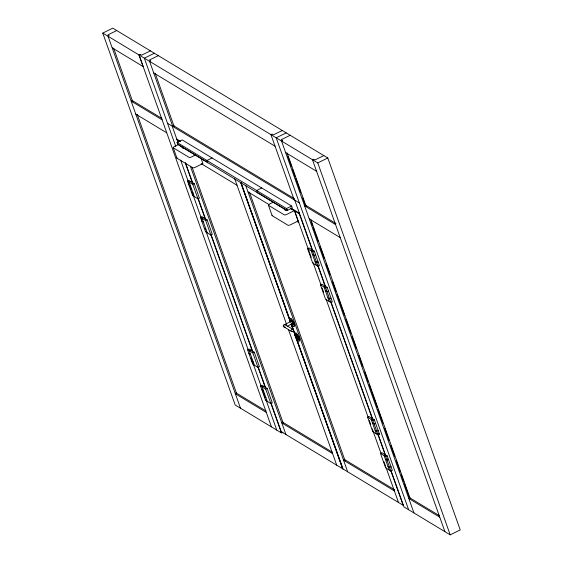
<?xml version="1.0" encoding="UTF-8"?>
<svg xmlns="http://www.w3.org/2000/svg" width="563" height="563" viewBox="0 0 563 563"><rect width="100%" height="100%" fill="white"/><g stroke="black" fill="none" stroke-linecap="round" stroke-linejoin="round"><path stroke-width="0.84" d="M298.101 339.144L297.313 339.074L295.849 334.788L296.94 336.167L297.883 339.637L298.39 339.39L297.503 339.383L298.158 339.215M296.335 334.767L298.073 339.102M297.18 337.138L297.75 336.702M297.165 337.216L297.75 336.857M291.233 321.339L283.822 324.985L283.161 325.942A0.95 0.781 35 0 0 283.33 326.42L291.606 331.551M282.957 432.159L281.416 432.919L235.207 405.015L102.769 33.083L112.79 28.15L327.793 157.985L460.231 529.917L450.21 534.85L404.002 506.946L391.046 470.562M116.745 30.536L107.871 34.906L109.208 35.715L108.061 36.278L240.5 408.21M140.194 54.428L139.033 54.977L271.472 426.909M150.384 50.853L141.51 55.223L140.173 54.414M154.361 53.253L144.339 58.186L175.776 146.464M158.316 55.646L149.441 60.009L150.743 60.797L149.596 61.36L172.785 126.485L173.932 125.922M207.641 162.454L177.739 144.36L177.049 142.439L182.173 139.92L291.62 206.016L292.303 207.937L287.186 210.456L257.298 192.405M178.935 144.311L174.263 146.612A1.907 0.718 -19.6 0 0 173.376 147.879L189.027 157.33A1.907 0.718 -19.6 0 0 191.427 156.978L195.319 155.064M212.061 157.971L206.945 160.49L207.782 162.855M282.281 130.503L273.386 134.86L272.091 134.071L270.944 134.641L294.132 199.759M187.542 181.173L188.971 180.47L194.249 183.651L199.401 198.127L197.965 198.83L192.694 195.642L187.542 181.173L192.813 184.354L197.965 198.83M286.222 132.882L276.201 137.808L408.639 509.747M190.618 181.462L189.189 182.166L194.341 196.642M290.191 135.282L281.317 139.645L282.654 140.454L281.514 141.017L413.953 512.956M192.813 184.354L194.249 183.651M281.493 141.01L282.64 140.447M323.838 155.599L314.963 159.962L313.626 159.16L312.479 159.723L444.918 531.655M200.421 217.353L201.857 216.649L207.128 219.83L212.279 234.307L210.851 235.01L205.579 231.822L200.421 217.353L205.699 220.541L210.851 235.01M261.732 187.965L256.608 190.484L257.453 192.849M203.503 217.642L202.075 218.345L207.226 232.822M102.769 33.083L317.771 162.918L327.793 157.985M205.699 220.541L207.128 219.83M273.344 202.18L269.445 204.095A1.907 0.718 -19.6 0 0 268.558 205.361L284.209 214.813A1.907 0.718 -19.6 0 0 286.609 214.461L294.4 210.625L298.101 221.02L290.311 224.848A1.907 0.718 -19.6 0 1 287.911 225.2L272.26 215.749A1.907 0.718 -19.6 0 1 272.203 215.193M177.049 142.439L286.504 208.535L291.62 206.016M307.574 248.67L309.003 247.966L314.281 251.154L319.432 265.623L318.004 266.327L312.725 263.146L307.574 248.67L312.852 251.858L318.004 266.327M312.634 250.155L311.198 250.859L316.357 265.335M312.852 251.858L314.281 251.154M315.569 254.772L314.14 255.475L312.486 254.476M320.46 284.85L321.888 284.146L327.166 287.334L332.318 301.803L330.882 302.507L325.611 299.326L320.46 284.85L325.731 288.038L330.882 302.507M325.513 286.335L324.084 287.039L329.235 301.515M325.731 288.038L327.166 287.334M328.454 290.951L327.019 291.655L325.372 290.656M331.03 298.186L329.594 298.89L327.947 297.897M287.376 326.195L292.415 323.711M247.565 349.736L248.994 349.032L254.265 352.213L259.423 366.689L257.988 367.393L252.717 364.205L247.565 349.736L252.836 352.917L257.988 367.393M250.641 350.024L249.212 350.728L254.363 365.204M252.836 352.917L254.265 352.213M295.772 334.915L296.37 334.57M295.758 335.048L296.68 334.598M295.765 335.161L296.764 334.675M295.786 335.288L296.997 334.943L295.842 335.499M295.8 335.351L296.814 334.718M295.864 335.576L297.039 335.013M297.137 335.154L295.92 335.738L297.18 335.231M295.983 335.907L296.553 335.625M296.659 335.59L297.229 335.309M296.054 336.069L296.588 335.703M296.096 336.153L296.666 335.872M296.131 336.238L296.708 335.956M296.173 336.322L296.75 336.041M296.87 335.998L297.44 335.717M296.222 336.407L296.835 336.202M296.94 336.167L297.482 335.801L296.307 336.561M296.356 336.639L297.581 336.055M296.398 336.716L297.609 336.132M296.497 336.85L297.665 336.294M296.553 337.012L297.686 336.364M297.144 336.794L297.721 336.512M297.173 336.92L297.736 336.575M297.158 337.251L297.728 336.97M296.856 337.87L297.433 337.589M297.18 338.771L297.736 338.44M297.222 338.87L297.771 338.539M297.264 338.968L297.813 338.637M297.285 339.025L297.883 338.792M297.968 338.933L297.341 339.116A4.476 1.217 63.8 0 0 297.538 339.461M297.419 339.257L298.397 338.842M297.637 339.552L298.235 339.299M236.495 393.178L235.348 393.741L266.313 412.44M260.444 385.915L261.879 385.212L267.151 388.393L272.302 402.869L270.873 403.572L265.595 400.384L260.444 385.915L265.722 389.103L270.873 403.572M263.526 386.204L262.091 386.908L267.249 401.384M265.722 389.103L267.151 388.393M282.95 422.363L281.803 422.933L332.578 453.588M367.597 417.232L369.025 416.529L374.304 419.716L379.455 434.186L378.026 434.889L372.748 431.701L367.597 417.232L372.868 420.42L378.026 434.889M372.657 418.717L371.221 419.421L376.38 433.897M372.868 420.42L374.304 419.716M375.591 423.334L374.163 424.038L372.509 423.038M378.167 430.568L376.738 431.272L375.085 430.28M344.711 459.661L343.564 460.224L394.339 490.887M380.482 453.412L381.911 452.708L387.189 455.896L392.341 470.365L390.905 471.069L385.634 467.888L380.482 453.412L385.754 456.6L390.905 471.069M385.535 454.897L384.107 455.601L389.258 470.077M385.754 456.6L387.189 455.896M391.053 466.748L389.617 467.452L387.97 466.46M409.941 497.917L408.794 498.48L439.766 517.186M283.822 324.985L283.97 324.921A2.604 2.132 35 0 1 285.005 324.767L292.971 329.278M283.766 326.821L284.751 327.117A2.604 2.132 35 0 0 285.117 327.117M112.185 47.855L143.171 66.568L139.047 54.991M153.72 72.937L275.068 146.218M285.617 152.587L316.603 171.3M161.785 118.357L132.291 100.552L131.151 101.115L162.116 119.813M335.97 223.546L305.744 205.291L304.597 205.854L335.569 224.553M173.313 125.542L294.393 198.669M167.535 123.311L299.389 202.933M135.789 114.134L166.754 132.84M309.235 218.88L340.207 237.579M176.803 139.131L180.561 141.404M290.74 207.937L299.396 213.166M290.67 208.373L294.4 210.625M179.731 141.58L177.472 140.215L177.162 139.35L178.077 141.883M290.93 208.732L299.326 213.806M201.195 163.636L237.037 185.276M248.037 191.92L268.945 204.545M297.32 221.681L298.812 222.582M317.046 261.345L318.144 262.006L316.716 262.71L315.069 261.718M188.83 184.791L190.477 185.783M191.406 192.025L193.053 193.025M201.709 220.97L203.363 221.963M204.292 228.205L205.938 229.204M248.853 353.353L250.5 354.345M378.357 433.524L379.455 434.186M251.429 360.587L253.076 361.587M387.372 458.845L388.477 459.514L387.041 460.217L385.395 459.218M261.732 389.533L263.385 390.525M264.307 396.767L265.961 397.767M235.918 392.826L265.989 410.983M439.436 515.729L409.392 497.586L404.396 483.54M282.38 422.018L332.24 452.131M344.134 459.309L394.74 489.873M280.902 431.469L403.488 505.497M285.99 325.062L286.426 325.463A0.95 0.781 35 0 1 286.553 325.695M317.771 162.918L450.21 534.85M287.081 152.883L306.251 206.727M310.677 219.148L410.082 498.304M287.827 156.19L291.627 166.852M292.5 169.308L295.132 176.691M295.716 178.33L300.677 192.272M302.725 198.014L305.062 204.573M311.114 221.583L312.585 225.714M313.176 227.368L318.179 241.414M319.939 246.369L324.358 258.769M326.125 263.723L329.946 274.47M332.592 281.908L336.125 291.824M337.012 294.301L344.662 315.787M345.837 319.094L350.84 333.141M352.016 336.449L356.428 348.842M358.786 355.45L362.607 366.196M364.669 371.981L368.202 381.897M369.082 384.374L371.144 390.159M371.728 391.813L377.323 407.513M377.914 409.167L382.91 423.214M384.677 428.176L389.089 440.569M390.856 445.523L394.684 456.269M396.155 460.4L400.272 471.97M401.159 474.447L403.805 481.886M294.759 200.139L312.718 250.584M318.264 266.165L325.674 286.968M330.945 301.775L372.819 419.372M378.09 434.172L385.5 454.981M299.016 212.934L312.296 250.239M317.609 265.145L325.273 286.673M330.875 302.401L372.15 418.33M377.759 434.059L385.423 455.587M390.729 470.492L403.115 505.271M294.688 211.005L311.205 257.375M312.972 262.344L321.227 285.525M322.113 288.01L323.584 292.155M326.237 299.607L368.111 417.183M369.286 420.498L370.764 424.636M372.234 428.781L381.081 453.623M384.029 461.899L385.507 466.037M386.098 467.698L398.477 502.47M286.504 208.535L287.186 210.456M285.962 209.753L286.103 210.147L178.992 145.155M268.417 205.214L272.119 215.608M249.465 192.187L344.999 460.471M245.665 185.297L347.688 471.801M241.034 182.503L290.276 320.783M291.451 324.098L294.695 333.205M296.173 337.343L343.05 469M240.668 182.313L290.198 321.403M240.936 183.095L290.17 321.374M234.687 178.661L286.595 324.415M288.369 329.383L336.723 465.179M201.209 158.738L202.912 163.537L195.122 167.366A1.907 0.718 -19.6 0 1 192.722 167.718L177.071 158.266A1.907 0.718 -19.6 0 1 177.021 157.71M192.117 167.302L283.224 423.165M190.378 166.212L285.927 434.509M155.149 73.162L174.009 126.126M185.452 162.587L192.82 183.285M198.12 198.162L205.784 219.69M211.09 234.595L252.674 351.375M258.276 367.104L265.652 387.808M270.958 402.714L281.275 431.694M172.165 126.105L177.999 142.488M185.368 163.186L192.483 183.172M197.782 198.056L205.439 219.556M210.724 234.398L252.597 351.981M257.854 366.759L265.272 387.583M270.578 402.489L281.416 432.919M180.624 160.075L189.027 183.679M189.766 185.755L191.244 189.893M192.56 193.602L201.857 219.718M205.988 231.316L248.22 349.904M251.119 358.054L261.176 386.288M262.921 391.186L264.413 395.388M265.87 399.47L276.778 430.118M173.235 147.731L176.93 158.126M113.635 48.137L132.805 101.98M137.231 114.409L236.629 393.565M289.994 318.904A4.476 1.217 63.8 0 1 293.309 321.705A4.476 1.217 63.8 0 1 293.64 326.223M292.563 325.161A4.476 1.217 63.8 0 1 292.091 324.499M290.219 320.453A4.476 1.217 63.8 0 1 290.128 320.087M292.429 321.283A2.407 0.654 63.8 0 1 292.676 321.705M293.006 322.381A2.407 0.654 63.8 0 1 293.182 322.831M290.367 322.289A4.476 1.217 63.8 0 1 290.761 318.862A4.476 1.217 63.8 0 1 294.069 325.513A4.476 1.217 63.8 0 1 291.198 323.957M290.811 321.79A2.407 0.654 63.8 0 1 291.451 320.762A2.407 0.654 63.8 0 1 293.034 324.239A2.407 0.654 63.8 0 1 291.521 323.352M291.17 321.762A1.323 0.359 63.8 0 1 291.683 321.628A1.323 0.359 63.8 0 1 292.478 323.352A1.323 0.359 63.8 0 1 291.916 323.373M295.202 333.521A4.476 1.217 63.8 0 1 298.411 336.118A4.476 1.217 63.8 0 1 299.023 340.932M287.545 209.767A2.541 0.957 -19.6 0 1 284.864 209.232M183.629 148.097A2.541 0.957 -19.6 0 1 182.194 147.232M182.116 146.732A2.541 0.957 -19.6 0 1 181.779 146.605M342.677 468.775L291.085 323.887L342.656 468.761M292.697 331.572A1.323 1.175 -58.9 0 0 293.07 329.348A1.323 1.175 -58.9 0 0 291.092 330.326A1.323 1.175 -58.9 0 0 292.697 331.572M294.85 335.351A4.476 1.217 63.8 0 0 298.756 341.262A4.476 1.217 63.8 0 0 297.039 335.027A4.476 1.217 63.8 0 0 294.85 335.351"/></g></svg>
